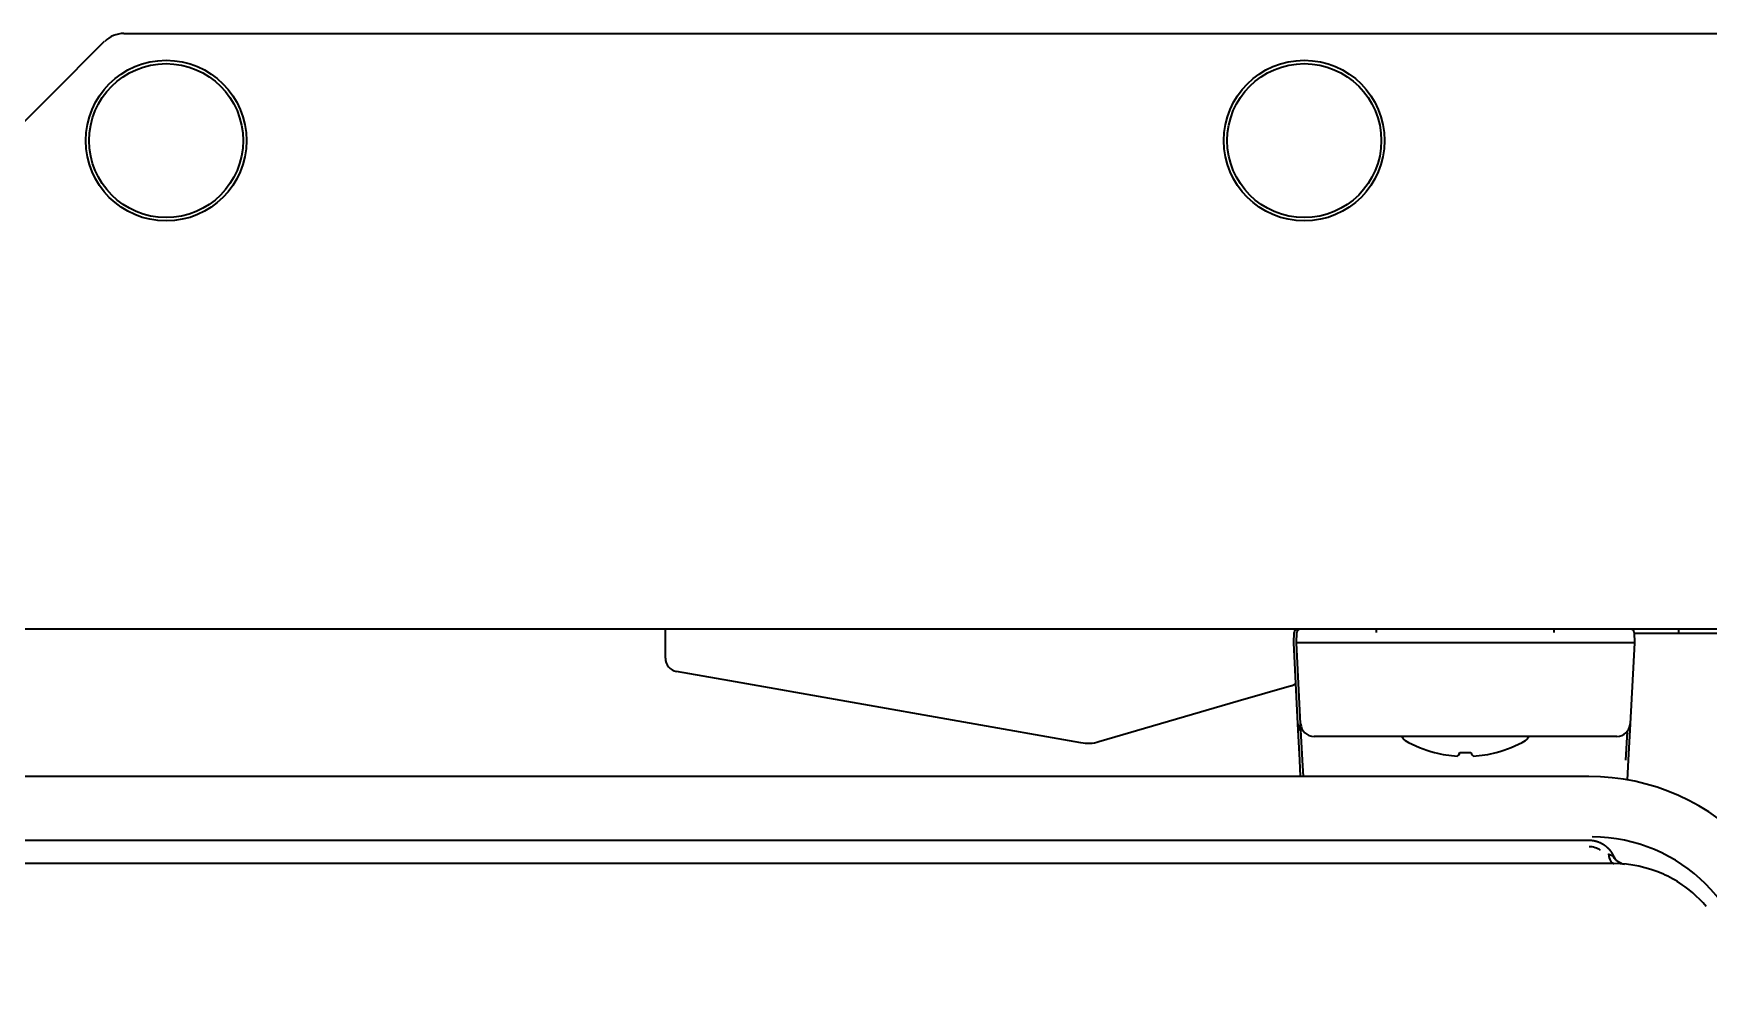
# Model space of a CAD drawing. Header units: inches. Extents: x 786 to 5755, y -850 to 3635.
# Drawn here: x 4066.8 to 4191.9, y 3494 to 3566 of the extents above; entities that cross this region are included whole.
import ezdxf

# ---------------------------------------------------------------- set-up
doc = ezdxf.new("R2010")
doc.units = ezdxf.units.IN
doc.layers.add('1', color=7, linetype='Continuous', true_color=0xffffff)
doc.layers.add('4', color=7, linetype='Continuous', true_color=0xffffff)

msp = doc.modelspace()

# ---------------------------------------------------------------- linework, layer by layer
at = {"layer": '1', "color": 7, "linetype": 'Continuous', "lineweight": 35}
for p, q in [((4058.4, 3551.61), (4072.15, 3565.37)), ((4073.57, 3565.95), (4202.24, 3565.95)), ((4194.03, 3521.45), (4058.15, 3521.45)), ((4114.03, 3519.29), (4114.03, 3521.45)), ((4167.14, 3521.21), (4167.14, 3521.45)), ((4189.72, 3521.17), (4189.72, 3521.45)), ((4160.95, 3520.45), (4160.98, 3521.21)), ((4161.27, 3514.4), (4160.95, 3520.45)), ((4161.15, 3520.45), (4161.18, 3521.21)), ((4161.47, 3514.4), (4161.15, 3520.45)), ((4180.41, 3520.45), (4167.14, 3520.45)), ((4186.4, 3520.45), (4186.08, 3514.4)), ((4186.37, 3521.21), (4186.4, 3520.45)), ((4186.37, 3521.17), (4189.17, 3521.17)), ((4189.17, 3521.17), (4194.14, 3521.17)), ((4118.85, 3517.6), (4114.85, 3518.31)), ((4145.05, 3512.98), (4118.85, 3517.6)), ((4160.8, 3517.24), (4156.8, 3516.08)), ((4156.8, 3516.08), (4146.41, 3513.05)), ((4161.41, 3511.68), (4161.27, 3514.4)), ((4161.61, 3511.68), (4161.47, 3514.4)), ((4186.08, 3514.4), (4185.94, 3511.68)), ((4167.46, 3513.45), (4162.47, 3513.45)), ((4180.09, 3513.45), (4167.46, 3513.45)), ((4185.08, 3513.45), (4180.09, 3513.45)), ((4185.85, 3513.81), (4185.74, 3511.68)), ((4161.47, 3510.46), (4161.41, 3511.68)), ((4161.68, 3510.46), (4161.61, 3511.68)), ((4173.18, 3511.99), (4173.18, 3511.99)), ((4174.38, 3511.99), (4174.38, 3511.99)), ((4176.07, 3512.26), (4176.07, 3512.25)), ((4185.94, 3511.68), (4185.86, 3510.21))]:
    msp.add_line(p, q, dxfattribs=at)
for centre, radius in [((4076.74, 3557.95), 6), ((4076.74, 3557.95), 5.75), ((4161.74, 3557.95), 6), ((4161.74, 3557.95), 5.75)]:
    msp.add_circle(centre, radius, dxfattribs=at)
for centre, radius, start, end in [((4073.57, 3563.95), 2, 90, 135), ((4115.03, 3519.29), 1, 180, 260), ((4160.52, 3518.2), 1, 286.2135, 305.888), ((4162.27, 3514.45), 1, 183, 220.0403), ((4162.47, 3514.45), 1, 183, 270), ((4185.08, 3514.45), 1, 270, 357), ((4145.57, 3515.94), 3, 260, 286.2135), ((4169.52, 3513.58), 0.5, 194.6023, 240.3206), ((4173.77, 3521.03), 9.08, 240.3206, 255.3324), ((4173.77, 3521.03), 9.08, 284.6676, 299.6794), ((4178.02, 3513.58), 0.5, 299.6794, 345.3977)]:
    msp.add_arc(centre, radius, start, end, dxfattribs=at)
for centre, major_axis, ratio, start_param, end_param in [((4161.23, 3521.2), (0, 0.25), 1, 0, 1.53589), ((4161.43, 3521.2), (0, 0.25), 1, 0, 1.53589), ((4180.41, 3521.2), (0, -0.25), 0.000017, 1.605703, 3.141593), ((4186.12, 3521.2), (-0.25, 0), 1, 3.176499, 4.712389), ((4171.47, 3521.03), (0, -8.79), 0.001207, 6.237649, 6.328721), ((4173.7, 3521.03), (0, -9.06), 0.993009, 6.033606, 6.225112), ((4173.11, 3521.03), (0, -9.06), 0.115642, 0.058074, 0.249579), ((4173.11, 3521.03), (0, -9.06), 0.11804, 0.058074, 0.249579), ((4173.77, 3521.03), (0, -8.79), 0.999999, 6.237649, 6.328721), ((4173.78, 3521.03), (0, 8.79), 0.999999, 3.14129, 3.187129), ((4174.44, 3521.03), (0, 9.06), 0.11804, 2.892014, 3.083519), ((4173.85, 3521.03), (0, 9.06), 0.993291, 3.199666, 3.391172), ((4173.85, 3521.03), (0, 9.06), 0.993009, 3.199666, 3.391172)]:
    msp.add_ellipse(centre, major_axis=major_axis, ratio=ratio, start_param=start_param, end_param=end_param, dxfattribs=at)
for points, knots in [([(4167.14, 3520.45), (4166.95, 3520.45), (4166.75, 3520.45), (4166.36, 3520.45), (4166.17, 3520.45), (4165.78, 3520.45), (4165.59, 3520.45), (4165.36, 3520.45), (4165.31, 3520.45), (4165.22, 3520.45), (4165.17, 3520.45), (4165.03, 3520.45), (4164.94, 3520.45), (4164.67, 3520.45), (4164.49, 3520.45), (4164.15, 3520.45), (4163.98, 3520.45), (4163.73, 3520.45), (4163.65, 3520.45), (4163.54, 3520.45), (4163.5, 3520.45), (4163.42, 3520.45), (4163.38, 3520.45), (4163.19, 3520.45), (4163.04, 3520.45), (4162.77, 3520.45), (4162.5, 3520.45), (4162.27, 3520.45), (4162.13, 3520.45), (4162.11, 3520.45), (4162.05, 3520.45), (4162.03, 3520.45), (4161.95, 3520.45), (4161.9, 3520.45), (4161.77, 3520.45), (4161.68, 3520.45), (4161.53, 3520.45), (4161.47, 3520.45), (4161.38, 3520.45), (4161.36, 3520.45), (4161.31, 3520.45), (4161.29, 3520.45), (4161.23, 3520.45), (4161.2, 3520.45), (4161.16, 3520.45), (4161.15, 3520.45), (4161.15, 3520.45)], [0, 0, 0, 0, 0.062581, 0.062581, 0.125162, 0.125162, 0.187743, 0.187743, 0.203388, 0.203388, 0.219033, 0.219033, 0.250323, 0.250323, 0.312904, 0.312904, 0.375485, 0.375485, 0.406775, 0.406775, 0.422421, 0.422421, 0.438066, 0.438066, 0.500647, 0.500647, 0.563228, 0.625808, 0.625808, 0.641454, 0.641454, 0.657099, 0.657099, 0.688389, 0.688389, 0.75097, 0.75097, 0.813551, 0.813551, 0.844841, 0.844841, 0.876132, 0.876132, 0.938713, 0.938713, 1, 1, 1, 1]), ([(4186.4, 3520.45), (4186.4, 3520.45), (4186.39, 3520.45), (4186.35, 3520.45), (4186.32, 3520.45), (4186.24, 3520.45), (4186.2, 3520.45), (4186.13, 3520.45), (4186.11, 3520.45), (4186.08, 3520.45), (4186.06, 3520.45), (4186.01, 3520.45), (4185.98, 3520.45), (4185.87, 3520.45), (4185.78, 3520.45), (4185.6, 3520.45), (4185.5, 3520.45), (4185.33, 3520.45), (4185.28, 3520.45), (4185.19, 3520.45), (4185.16, 3520.45), (4185.1, 3520.45), (4185.07, 3520.45), (4184.91, 3520.45), (4184.78, 3520.45), (4184.5, 3520.45), (4184.21, 3520.45), (4183.9, 3520.45), (4183.69, 3520.45), (4183.65, 3520.45), (4183.57, 3520.45), (4183.53, 3520.45), (4183.4, 3520.45), (4183.31, 3520.45), (4183.06, 3520.45), (4182.88, 3520.45), (4182.52, 3520.45), (4182.33, 3520.45), (4182.05, 3520.45), (4181.96, 3520.45), (4181.77, 3520.45), (4181.67, 3520.45), (4181.38, 3520.45), (4181.18, 3520.45), (4180.8, 3520.45), (4180.6, 3520.45), (4180.41, 3520.45)], [0, 0, 0, 0, 0.061226, 0.061226, 0.123811, 0.123811, 0.186396, 0.186396, 0.202042, 0.202042, 0.217689, 0.217689, 0.248981, 0.248981, 0.311566, 0.311566, 0.374151, 0.374151, 0.405443, 0.405443, 0.42109, 0.42109, 0.436736, 0.436736, 0.499321, 0.499321, 0.561906, 0.62449, 0.62449, 0.640137, 0.640137, 0.655783, 0.655783, 0.687075, 0.687075, 0.74966, 0.74966, 0.812245, 0.812245, 0.843538, 0.843538, 0.87483, 0.87483, 0.937415, 0.937415, 1, 1, 1, 1])]:
    msp.add_open_spline(points, degree=3, knots=knots, dxfattribs=at)
at = {"layer": '4', "color": 7, "linetype": 'Continuous', "lineweight": 35}
for p, q in [((4182.99, 3510.46), (3859.9, 3510.46)), ((3468.47, 3505.7), (4183.01, 3505.7)), ((3468.47, 3505.7), (4183.01, 3505.7)), ((4184.87, 3503.95), (3466.61, 3503.95)), ((4184.87, 3503.95), (3466.61, 3503.95)), ((4189.59, 3502.61), (4189.59, 3502.61)), ((4189.59, 3502.61), (4189.59, 3502.61))]:
    msp.add_line(p, q, dxfattribs=at)
for centre, radius, start, end in [((4182.99, 3493.95), 16.51, 42.0972, 90), ((4183.24, 3493.95), 11.99, 0, 90), ((4185.75, 3504.91, 0), 1, 203.8148, 264.9172), ((4185.75, 3504.91, 0), 1, 203.8148, 264.9172)]:
    msp.add_arc(centre, radius, start, end, dxfattribs=at)
for centre, major_axis, ratio, start_param, end_param in [((4183.01, 3503.71), (1.5, 0), 0.999848, 0.954515, 1.570825), ((4183.01, 3503.71), (1.5, 0), 0.999848, 0.954515, 1.570825), ((4184.87, 3504.95), (0, -1), 0.423885, 4.999104, 6.283186), ((4184.87, 3504.95), (0, -1), 0.423885, 4.999104, 6.283186), ((4185.75, 3504.91), (0.39, -0.921), 0.999999, 4.726879, 5.111753), ((4185.75, 3504.91), (0.39, -0.921), 0.999999, 4.726882, 5.111755), ((4184.87, 3494.95), (-7.86, -4.39), 1, 3.331446, 3.650679)]:
    msp.add_ellipse(centre, major_axis=major_axis, ratio=ratio, start_param=start_param, end_param=end_param, dxfattribs=at)
for points, knots in [([(4183.01, 3505.7), (4183.01, 3505.7), (4183.03, 3505.7), (4183.05, 3505.7), (4183.07, 3505.7), (4183.09, 3505.7), (4183.11, 3505.7), (4183.13, 3505.7), (4183.15, 3505.7), (4183.18, 3505.69), (4183.2, 3505.69), (4183.22, 3505.69), (4183.24, 3505.69), (4183.26, 3505.68), (4183.28, 3505.68), (4183.3, 3505.68), (4183.33, 3505.68), (4183.35, 3505.67), (4183.37, 3505.67), (4183.39, 3505.66), (4183.41, 3505.66), (4183.43, 3505.65), (4183.46, 3505.65), (4183.48, 3505.64), (4183.5, 3505.64), (4183.52, 3505.63), (4183.54, 3505.63), (4183.57, 3505.62), (4183.59, 3505.61), (4183.61, 3505.61), (4183.63, 3505.6), (4183.65, 3505.59), (4183.67, 3505.59), (4183.7, 3505.58), (4183.72, 3505.57), (4183.74, 3505.56), (4183.76, 3505.55), (4183.78, 3505.54), (4183.8, 3505.53), (4183.82, 3505.53), (4183.85, 3505.52), (4183.87, 3505.51), (4183.89, 3505.5), (4183.91, 3505.48), (4183.93, 3505.47), (4183.95, 3505.46), (4183.97, 3505.45), (4183.99, 3505.44), (4184.01, 3505.43), (4184.04, 3505.42), (4184.06, 3505.4), (4184.08, 3505.39), (4184.1, 3505.38), (4184.12, 3505.36), (4184.14, 3505.35), (4184.16, 3505.34), (4184.18, 3505.32), (4184.2, 3505.31), (4184.22, 3505.29), (4184.24, 3505.28), (4184.26, 3505.26), (4184.27, 3505.25), (4184.29, 3505.23), (4184.31, 3505.21), (4184.33, 3505.2), (4184.35, 3505.18), (4184.37, 3505.16), (4184.39, 3505.15), (4184.41, 3505.13), (4184.42, 3505.11), (4184.44, 3505.09), (4184.46, 3505.08), (4184.48, 3505.06), (4184.49, 3505.04), (4184.51, 3505.02), (4184.53, 3505), (4184.54, 3504.98), (4184.56, 3504.96), (4184.58, 3504.94), (4184.59, 3504.92), (4184.61, 3504.9), (4184.62, 3504.88), (4184.64, 3504.86), (4184.65, 3504.83), (4184.67, 3504.81), (4184.68, 3504.79), (4184.7, 3504.77), (4184.71, 3504.75), (4184.72, 3504.72), (4184.74, 3504.7), (4184.75, 3504.68), (4184.76, 3504.65), (4184.78, 3504.63), (4184.79, 3504.61), (4184.8, 3504.58), (4184.81, 3504.56), (4184.82, 3504.53), (4184.83, 3504.52), (4184.84, 3504.51)], [0, 0, 0, 0, 0.009096, 0.018219, 0.02737, 0.036549, 0.045756, 0.054991, 0.064253, 0.073544, 0.082862, 0.092208, 0.101581, 0.110983, 0.120412, 0.129869, 0.139354, 0.148867, 0.158408, 0.167976, 0.177572, 0.187196, 0.196848, 0.206527, 0.216235, 0.22597, 0.235733, 0.245524, 0.255343, 0.265189, 0.275063, 0.284965, 0.294895, 0.304853, 0.314838, 0.324852, 0.334893, 0.344962, 0.355059, 0.365183, 0.375335, 0.385516, 0.395724, 0.40596, 0.416223, 0.426515, 0.436834, 0.447181, 0.457556, 0.467958, 0.478389, 0.488847, 0.499333, 0.509847, 0.520389, 0.530959, 0.541556, 0.552181, 0.562834, 0.573515, 0.584224, 0.59496, 0.605725, 0.616517, 0.627337, 0.638185, 0.64906, 0.659963, 0.670895, 0.681854, 0.69284, 0.703855, 0.714898, 0.725968, 0.737066, 0.748192, 0.759346, 0.770527, 0.781736, 0.792974, 0.804239, 0.815532, 0.826852, 0.838201, 0.849577, 0.860981, 0.872413, 0.883873, 0.89536, 0.906876, 0.918419, 0.92999, 0.941589, 0.953215, 0.96487, 0.976552, 0.988262, 1, 1, 1, 1]), ([(4183.01, 3505.7), (4183.01, 3505.7), (4183.03, 3505.7), (4183.05, 3505.7), (4183.07, 3505.7), (4183.09, 3505.7), (4183.11, 3505.7), (4183.13, 3505.7), (4183.15, 3505.7), (4183.18, 3505.69), (4183.2, 3505.69), (4183.22, 3505.69), (4183.24, 3505.69), (4183.26, 3505.68), (4183.28, 3505.68), (4183.3, 3505.68), (4183.33, 3505.68), (4183.35, 3505.67), (4183.37, 3505.67), (4183.39, 3505.66), (4183.41, 3505.66), (4183.43, 3505.65), (4183.46, 3505.65), (4183.48, 3505.64), (4183.5, 3505.64), (4183.52, 3505.63), (4183.54, 3505.63), (4183.57, 3505.62), (4183.59, 3505.61), (4183.61, 3505.61), (4183.63, 3505.6), (4183.65, 3505.59), (4183.67, 3505.59), (4183.7, 3505.58), (4183.72, 3505.57), (4183.74, 3505.56), (4183.76, 3505.55), (4183.78, 3505.54), (4183.8, 3505.53), (4183.82, 3505.53), (4183.85, 3505.52), (4183.87, 3505.51), (4183.89, 3505.5), (4183.91, 3505.48), (4183.93, 3505.47), (4183.95, 3505.46), (4183.97, 3505.45), (4183.99, 3505.44), (4184.01, 3505.43), (4184.04, 3505.42), (4184.06, 3505.4), (4184.08, 3505.39), (4184.1, 3505.38), (4184.12, 3505.36), (4184.14, 3505.35), (4184.16, 3505.34), (4184.18, 3505.32), (4184.2, 3505.31), (4184.22, 3505.29), (4184.24, 3505.28), (4184.26, 3505.26), (4184.27, 3505.25), (4184.29, 3505.23), (4184.31, 3505.21), (4184.33, 3505.2), (4184.35, 3505.18), (4184.37, 3505.16), (4184.39, 3505.15), (4184.41, 3505.13), (4184.42, 3505.11), (4184.44, 3505.09), (4184.46, 3505.08), (4184.48, 3505.06), (4184.49, 3505.04), (4184.51, 3505.02), (4184.53, 3505), (4184.54, 3504.98), (4184.56, 3504.96), (4184.58, 3504.94), (4184.59, 3504.92), (4184.61, 3504.9), (4184.62, 3504.88), (4184.64, 3504.86), (4184.65, 3504.83), (4184.67, 3504.81), (4184.68, 3504.79), (4184.7, 3504.77), (4184.71, 3504.75), (4184.72, 3504.72), (4184.74, 3504.7), (4184.75, 3504.68), (4184.76, 3504.65), (4184.78, 3504.63), (4184.79, 3504.61), (4184.8, 3504.58), (4184.81, 3504.56), (4184.82, 3504.53), (4184.83, 3504.52), (4184.84, 3504.51)], [0, 0, 0, 0, 0.009096, 0.018219, 0.02737, 0.036549, 0.045756, 0.054991, 0.064253, 0.073544, 0.082862, 0.092208, 0.101581, 0.110983, 0.120412, 0.129869, 0.139354, 0.148867, 0.158408, 0.167976, 0.177572, 0.187196, 0.196848, 0.206527, 0.216235, 0.22597, 0.235733, 0.245524, 0.255343, 0.265189, 0.275063, 0.284965, 0.294895, 0.304853, 0.314838, 0.324852, 0.334893, 0.344962, 0.355059, 0.365183, 0.375335, 0.385516, 0.395724, 0.40596, 0.416223, 0.426515, 0.436834, 0.447181, 0.457556, 0.467958, 0.478389, 0.488847, 0.499333, 0.509847, 0.520389, 0.530959, 0.541556, 0.552181, 0.562834, 0.573515, 0.584224, 0.59496, 0.605725, 0.616517, 0.627337, 0.638185, 0.64906, 0.659963, 0.670895, 0.681854, 0.69284, 0.703855, 0.714898, 0.725968, 0.737066, 0.748192, 0.759346, 0.770527, 0.781736, 0.792974, 0.804239, 0.815532, 0.826852, 0.838201, 0.849577, 0.860981, 0.872413, 0.883873, 0.89536, 0.906876, 0.918419, 0.92999, 0.941589, 0.953215, 0.96487, 0.976552, 0.988262, 1, 1, 1, 1]), ([(4184.46, 3504.67), (4184.47, 3504.67), (4184.48, 3504.66), (4184.49, 3504.66), (4184.5, 3504.65), (4184.52, 3504.64), (4184.53, 3504.64), (4184.54, 3504.63), (4184.56, 3504.63), (4184.57, 3504.62), (4184.58, 3504.61), (4184.6, 3504.61), (4184.61, 3504.6), (4184.62, 3504.6), (4184.63, 3504.59), (4184.64, 3504.59), (4184.66, 3504.58), (4184.67, 3504.58), (4184.68, 3504.57), (4184.69, 3504.57), (4184.7, 3504.57), (4184.71, 3504.56), (4184.72, 3504.56), (4184.73, 3504.55), (4184.74, 3504.55), (4184.76, 3504.54), (4184.78, 3504.53), (4184.8, 3504.52), (4184.81, 3504.52), (4184.82, 3504.52), (4184.82, 3504.51), (4184.83, 3504.51), (4184.83, 3504.51), (4184.83, 3504.51), (4184.83, 3504.51), (4184.84, 3504.51), (4184.84, 3504.51), (4184.84, 3504.51)], [0, 0, 0, 0, 0.025867, 0.051547, 0.07704, 0.102346, 0.127465, 0.152398, 0.177144, 0.201703, 0.226076, 0.250263, 0.274262, 0.298076, 0.321703, 0.345145, 0.368401, 0.391472, 0.414358, 0.437059, 0.459578, 0.481914, 0.504069, 0.526043, 0.547839, 0.607704, 0.666274, 0.723622, 0.779839, 0.807576, 0.835263, 0.862911, 0.89053, 0.918131, 0.945726, 0.973326, 1, 1, 1, 1]), ([(4184.46, 3504.67), (4184.47, 3504.67), (4184.48, 3504.66), (4184.49, 3504.66), (4184.5, 3504.65), (4184.52, 3504.64), (4184.53, 3504.64), (4184.54, 3504.63), (4184.56, 3504.63), (4184.57, 3504.62), (4184.58, 3504.61), (4184.6, 3504.61), (4184.61, 3504.6), (4184.62, 3504.6), (4184.63, 3504.59), (4184.64, 3504.59), (4184.66, 3504.58), (4184.67, 3504.58), (4184.68, 3504.57), (4184.69, 3504.57), (4184.7, 3504.57), (4184.71, 3504.56), (4184.72, 3504.56), (4184.73, 3504.55), (4184.74, 3504.55), (4184.76, 3504.54), (4184.78, 3504.53), (4184.8, 3504.52), (4184.81, 3504.52), (4184.82, 3504.52), (4184.82, 3504.51), (4184.83, 3504.51), (4184.83, 3504.51), (4184.83, 3504.51), (4184.83, 3504.51), (4184.84, 3504.51), (4184.84, 3504.51), (4184.84, 3504.51)], [0, 0, 0, 0, 0.025867, 0.051547, 0.07704, 0.102346, 0.127465, 0.152398, 0.177144, 0.201703, 0.226076, 0.250263, 0.274262, 0.298076, 0.321703, 0.345145, 0.368401, 0.391472, 0.414358, 0.437059, 0.459578, 0.481914, 0.504069, 0.526043, 0.547839, 0.607704, 0.666274, 0.723622, 0.779839, 0.807576, 0.835263, 0.862911, 0.89053, 0.918131, 0.945726, 0.973326, 1, 1, 1, 1]), ([(4185.43, 3503.96), (4185.37, 3503.98), (4185.24, 3504.04), (4185.06, 3504.17), (4184.91, 3504.33), (4184.84, 3504.45), (4184.81, 3504.52)], [0, 0, 0, 0, 0.255677, 0.509131, 0.758057, 1, 1, 1, 1]), ([(4185.43, 3503.96), (4185.37, 3503.98), (4185.24, 3504.04), (4185.06, 3504.17), (4184.91, 3504.33), (4184.84, 3504.45), (4184.81, 3504.52)], [0, 0, 0, 0, 0.255677, 0.509131, 0.758057, 1, 1, 1, 1]), ([(4189.95, 3502.38), (4189.5, 3502.69), (4187.92, 3503.57), (4186.12, 3503.95), (4184.87, 3503.95)], [0, 0, 0, 0, 0.306363, 1, 1, 1, 1]), ([(4189.95, 3502.38), (4189.5, 3502.69), (4187.92, 3503.57), (4186.12, 3503.95), (4184.87, 3503.95)], [0, 0, 0, 0, 0.306363, 1, 1, 1, 1])]:
    msp.add_open_spline(points, degree=3, knots=knots, dxfattribs=at)
msp.add_open_spline([(4184.84, 3504.51), (4184.84, 3504.51)], degree=1, dxfattribs=at)
msp.add_open_spline([(4184.84, 3504.51), (4184.84, 3504.51)], degree=1, dxfattribs=at)

doc.saveas('drawing.dxf')
